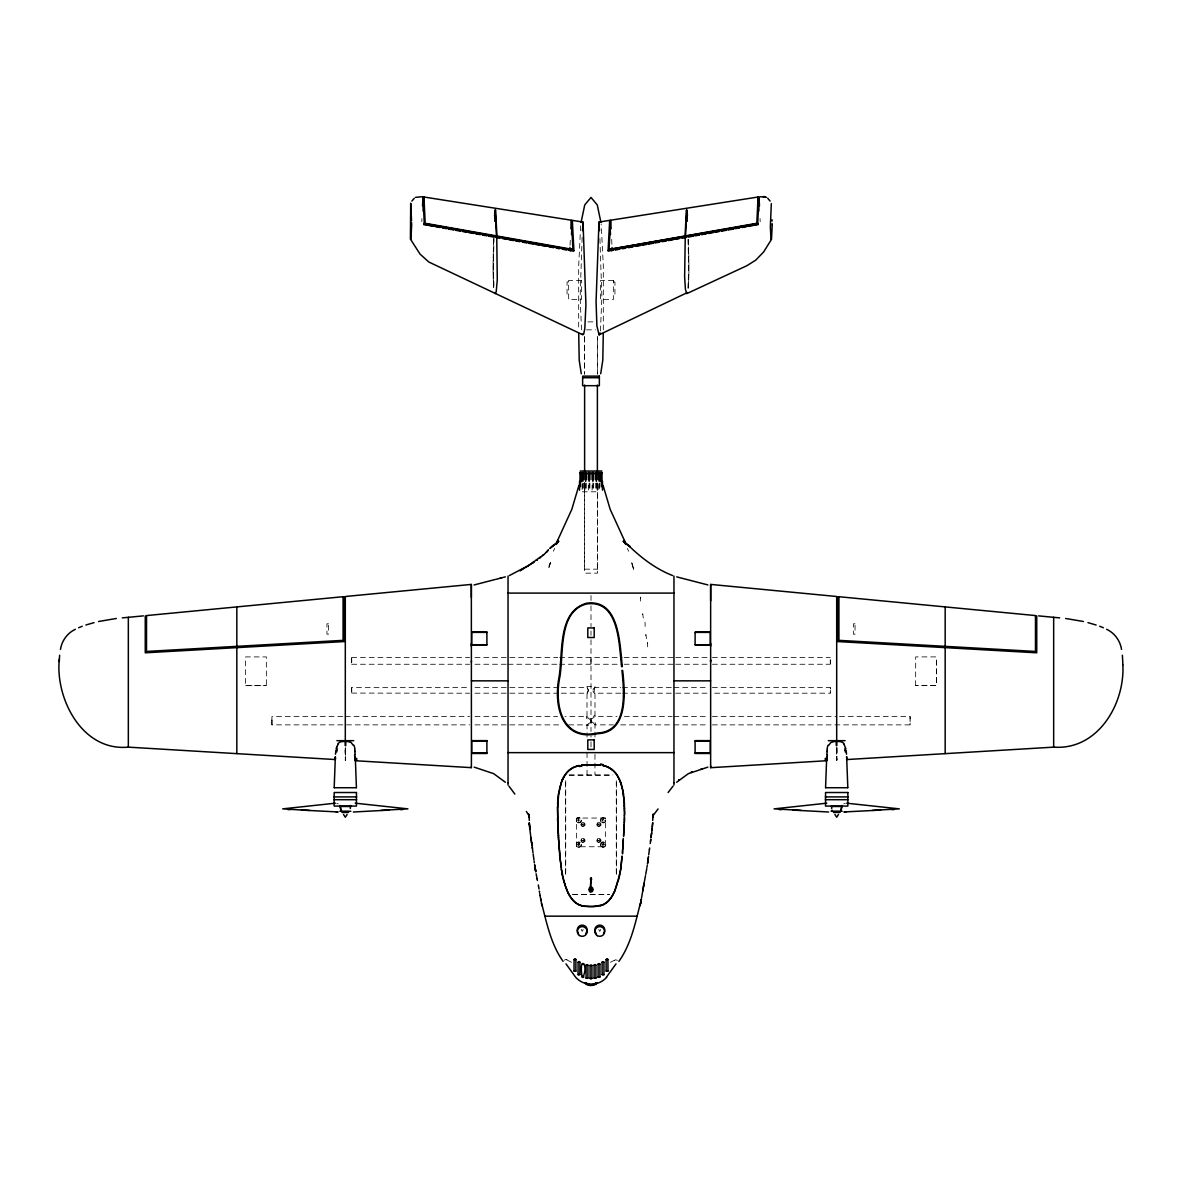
<?xml version="1.0" encoding="UTF-8"?>
<svg xmlns="http://www.w3.org/2000/svg" width="1182" height="1182" viewBox="0 0 1182 1182"><rect width="100%" height="100%" fill="white"/><g stroke="black" fill="none" stroke-linecap="round" stroke-linejoin="round"><path stroke-width="0.75" stroke-dasharray="5 3.75" d="M271.89 720.725L271.919 716.587L343.474 716.573M271.949 720.725L271.919 724.862L469.623 724.876M591.015 663.398C590.97 665.732 590.956 656.069 591.015 658.404M591.03 721.36L591.03 720.414M594.974 737.021L594.989 724.862L613.355 724.876M597.486 374.118L597.501 336.294M688.929 268.816L688.914 265.728M712.391 687.629L830.311 687.629L830.325 690.214M830.325 662.91C830.281 667.165 830.281 654.636 830.325 658.891M910.11 721.02L910.081 716.587L838.526 716.573M712.377 724.876L910.081 724.876L910.051 721.02M351.704 691.573L351.689 687.643L469.609 687.629M351.704 658.699C351.66 654.991 351.675 666.397 351.704 663.265M591.03 719.173L591.03 721.98M830.325 690.022L830.311 693.184L712.391 693.199M836.472 747.512L836.693 760.425L837.004 758.002M837.033 747.512L837.004 756.583M688.929 269.2L688.884 273.958M493.086 264.931L493.071 268.816M595.728 483.172L595.728 490.19L597.087 490.19L597.146 481.414M603.322 329.852L603.322 266.039L601.195 224.181M830.325 692.091L830.311 693.095M910.11 722.97L910.081 724.832M345.159 748.575L345.307 760.425L345.72 748.575M351.704 692.386L351.704 689.623M493.086 264.532L493.16 258.858M617.403 960.331L615.453 959.784M688.87 274.313L688.811 277.046M351.689 693.095L469.609 693.199M493.175 258.045L493.293 252.623M493.308 251.781L493.441 247.186M688.811 277.371L688.648 281.715M493.5 245.516L493.633 241.808M421.826 221.758L421.93 218.596M579.874 820.234L579.712 820.796M579.874 844.569L579.402 843.697L579.668 845.189M604.209 820.234L604.032 820.796M604.209 844.569L603.721 843.697L604.076 845.071M493.515 238.675L493.603 288.231M493.662 240.98L493.692 240.168M494.046 237.183L493.308 267.738L494.061 288.172M570.034 245.383L570.315 239.355M688.633 282.01L688.412 285.483M582.135 237.419L580.126 296.933L581.559 330.99M271.919 724.862L271.934 716.676M688.397 285.734L688.249 287.344M580.658 225.836L578.678 266.039L578.678 329.852M687.939 288.172L688.692 267.738L687.954 237.183M688.397 288.231L688.485 238.675M588.148 690.731L587.159 692.977M578.471 819.274C580.672 818.077 576.402 821.224 578.84 821.268M579.564 843.83L577.865 844.199L578.84 845.603M602.79 819.274C605.14 818.107 600.574 821.135 603.234 821.268M603.899 843.83L602.199 844.199L603.234 845.603M577.88 819.835L578.057 820.929M577.88 844.17L578.057 845.263M602.199 819.835L602.392 820.929M602.199 844.17L602.392 845.263M600.441 330.99L601.874 296.933L599.865 237.419M583.509 839.9L582.445 840.742L583.642 840.092M599.451 839.9L598.402 840.742L599.599 840.092M582.401 824.164C584.75 822.849 582.416 827.016 582.549 823.943M598.343 824.164C600.722 822.864 598.343 827.001 598.491 823.943M554.713 548.418L553.339 551.211M594.191 689.003L594.856 687.821A2.807 0.975 -77.1 0 0 594.62 687.422M581.618 838.969L581.175 841.141M915.651 685.634L915.681 656.897L936.41 656.911L936.41 685.604L915.651 685.634L936.41 685.604L936.395 656.941M581.204 929.377L582.224 931.386L583.243 929.377M598.757 929.377L599.776 931.386L600.796 929.377M577.909 822.657C580.761 823.795 583.007 819.333 579.83 817.841M582.312 826.292L584.868 825.184L583.79 822.583M577.909 846.992C580.761 848.129 583.007 843.667 579.83 842.175M582.312 842.249L584.868 841.141L583.79 838.54M598.269 826.292L600.825 825.184L599.747 822.583M602.17 822.628C605.347 823.81 607.208 819.289 604.15 817.841M598.269 842.249L600.825 841.141L599.747 838.54M602.17 846.962C605.347 848.129 607.208 843.623 604.15 842.175M577.008 818.402L576.447 821.224M581.618 823.012L581.175 825.184M577.008 842.736L576.447 845.558M601.328 818.402L600.766 821.224M597.56 823.012L597.132 825.184M597.56 838.969L597.132 841.141M601.328 842.736L600.766 845.558M594.132 717.223L592.005 718.656A2.054 1.67 -4.7 0 1 591.399 718.715M587.868 724.226L589.995 722.793A2.054 1.67 -4.7 0 1 590.601 722.734M588.045 724.078L587.099 724.832M610.444 962.325L614.537 960.183M577.85 817.841L580.303 818.107M582.253 822.583L584.159 822.79M602.244 817.811L604.637 818.107M598.21 822.583L600.116 822.79M582.253 838.54L584.159 838.732M577.85 842.175L580.303 842.441M598.21 838.54L600.116 838.732M602.244 842.145L604.637 842.441M843.697 803.863L845.322 803.391M578.471 843.593L579.431 843.712M602.79 843.593L603.751 843.712M568.66 281.996L567.065 281.996L567.065 294.761L568.66 294.761M613.34 281.996L614.936 281.996L614.936 294.761L613.34 294.761M587.882 321.873L594.118 321.873M586.494 329.852L595.506 329.852M582.312 491.786L599.688 491.786M584.632 569.163L597.368 569.163M351.689 657.547L469.594 657.547M475.016 657.547L506.206 657.547M509.885 657.547L557.815 657.547M559.662 657.547L622.338 657.547M624.185 657.547L673.962 657.547M675.794 657.547L706.984 657.547M712.406 657.547L830.311 657.547M351.689 664.254L469.594 664.254M475.016 664.254L506.206 664.254M508.038 664.254L557.815 664.254M559.662 664.254L622.338 664.254M624.185 664.254L673.962 664.254M675.794 664.254L706.984 664.254M712.406 664.254L830.311 664.254M245.605 685.649L266.349 685.634L245.605 685.649L245.59 656.911L266.349 656.926L266.349 685.634M475.016 687.629L508.038 687.629M509.87 687.629L559.47 687.629M561.302 687.629L587.011 687.629L587.011 686.432L594.974 686.432L594.989 687.629L620.698 687.629M622.53 687.629L672.13 687.629M673.962 687.629L706.984 687.629M475.016 693.199L506.206 693.199M509.87 693.199L559.47 693.199M561.302 693.199L587.011 693.199L587.011 716.587L564.981 716.573M620.698 693.199L594.989 693.199L594.989 716.587L617.019 716.573M622.53 693.199L672.13 693.199M675.794 693.199L706.984 693.199M345.307 716.573L469.623 716.573M475.016 716.573L508.038 716.573M509.87 716.573L557.638 716.573M624.362 716.573L672.13 716.573M673.962 716.573L706.984 716.573M712.377 716.573L836.693 716.573M475.016 724.876L508.038 724.876M509.87 724.876L561.302 724.876M568.645 724.876L587.026 724.876L587.026 737.021M620.698 724.876L672.13 724.876M673.962 724.876L706.984 724.876M569.118 774.964L612.882 774.964M569.325 775.215L612.675 775.215M572.709 894.39L609.291 894.39M572.59 894.626L609.41 894.626M336.678 803.391L338.303 803.863M566.695 959.843L565.026 959.503L564.612 960.405M567.463 960.183L571.556 962.325M589.818 718.582L589.907 718.612A2.068 1.847 -0.9 0 0 590.542 718.892M601.224 821.963L600.648 820.855M601.224 846.282L600.648 845.189M576.89 821.963L576.314 820.855M576.89 846.282L576.314 845.189M597.486 825.745L597.043 824.903M597.486 841.702L597.043 840.86M581.529 825.745L581.086 824.903M581.529 841.702L581.086 840.86M594.93 724.773L592.507 721.995M589.493 719.454L587.07 716.676M628.661 551.211L627.287 548.418M588.148 690.125L587.173 687.85A2.822 1.034 78.4 0 1 587.365 687.436M493.751 287.344L493.603 285.734M493.588 285.483L493.367 282.01M910.081 716.587L910.11 718.996M611.685 239.355L611.966 245.383M493.352 281.715L493.19 277.046M760.07 218.596L760.174 221.758M688.308 240.168L688.485 245.102M830.311 687.643L830.325 688.737M351.689 687.643L351.704 688.589M645.032 622.19L645.165 626.401M688.545 246.757L688.692 251.781M688.707 252.623L688.825 258.045M493.175 276.706L493.086 271.801M688.84 258.858L688.884 261.325M688.884 262.138L688.914 265.329M493.086 271.446L493.071 269.2M836.841 748.575L836.959 760.129L836.28 748.575M351.675 662.91L351.704 659.29M830.325 660.191L830.296 661.373M584.499 336.294L584.514 374.118M345.528 747.512L345.587 760.115L344.967 747.512M616.531 782.292L616.531 874.37M616.28 780.696L616.28 873.882M599.791 483.172L599.791 490.19L598.786 490.19L598.786 483.172M599.185 483.172L599.185 490.19M597.383 337.225L597.383 374.029M597.383 569.163L597.383 482.64L597.501 573.152L584.514 573.152L584.529 482.67L584.617 569.163M597.146 482.877L597.146 490.19M596.349 483.172L596.349 490.19M594.96 754.352L594.96 774.964M593.659 483.172L593.659 490.19L592.108 490.19L592.108 483.172M592.862 483.172L592.862 490.19M591 595.492L591 601.475M591 605.864L591 626.593M591 630.981L591 635.369M591 639.758L591 731.495M591 735.884L591 737.08M591 741.868L591 747.452M589.892 483.172L589.892 490.19L588.341 490.19L588.341 483.172M589.138 483.172L589.138 490.19M587.04 752.639L587.04 774.964M586.272 483.172L586.272 490.19L584.913 490.19L584.854 482.877M585.651 483.172L585.651 490.19M584.617 337.225L584.617 374.029M584.499 483.142L584.499 491.786M583.214 483.172L583.214 490.19L582.135 490.19L582.209 483.172M582.815 483.172L582.815 490.19M565.72 780.696L565.72 873.882M565.469 782.292L565.469 874.37M591.458 722.557A2.068 1.847 -0.9 0 1 592.019 722.763M594.974 722.601A4.595 2.704 15.8 0 1 595.24 724.98M593.246 716.469A4.95 1.906 -58 0 1 595.3 716.144M587.026 718.848A4.595 2.704 15.8 0 1 586.76 716.469M588.754 724.994A4.95 1.906 -58 0 1 586.7 725.305M593.039 690.864A2.482 1.743 90 0 0 594.856 692.992A2.822 1.034 78.4 0 1 594.635 693.391M593.098 689.815A2.482 1.743 90 0 1 593.999 688.308M594.295 691.825A2.305 0.99 -81.1 0 1 594.487 689.402M587.868 688.766A2.29 1.596 -90 0 1 587.897 692.002M587.38 693.406A2.807 0.975 -77.1 0 1 587.129 693.051M614.359 960.449A8.983 2.305 -36.7 0 1 615.098 960.109M566.473 959.548A8.983 2.586 38.4 0 1 567.257 959.873M550.443 562.78L548.359 569.163L550.443 562.78M550.251 562.78L549.083 565.971L550.251 562.78M581.426 280.4L568.66 280.4L568.66 299.548L581.426 299.548L581.426 280.4M613.34 280.4L600.574 280.4L600.574 299.548L613.34 299.548L613.34 280.4M328.552 623.8L326.956 623.8L326.956 634.173L328.552 634.173L328.552 623.8M855.044 623.8L853.448 623.8L853.448 634.173L855.044 634.173L855.044 623.8M605.361 818.047L576.639 818.047L576.639 846.755L605.361 846.755L605.361 818.047M632.917 565.971L631.749 562.78L632.917 565.971M633.641 569.163L631.557 562.78L633.641 569.163M646.569 638.576L645.8 634.586L646.569 638.576M643.303 617.979L642.683 613.813L643.303 617.979M647.706 646.85L647.367 642.55L647.706 646.85M640.57 601.077L640.408 597.087L640.57 601.077M582.032 842.101A1.995 1.995 0 0 0 585.016 840.387A1.995 1.995 0 0 0 582.032 838.659A1.995 1.995 0 0 0 582.032 842.101M582.032 826.159A1.995 1.995 0 0 0 585.016 824.43A1.995 1.995 0 0 0 582.032 822.702A1.995 1.995 0 0 0 582.032 826.159M597.974 842.101A1.995 1.995 0 0 0 600.973 840.387A1.995 1.995 0 0 0 597.974 838.659A1.995 1.995 0 0 0 597.974 842.101M597.974 826.159A1.995 1.995 0 0 0 600.973 824.43A1.995 1.995 0 0 0 597.974 822.702A1.995 1.995 0 0 0 597.974 826.159M577.54 846.814A2.586 2.586 0 0 0 581.426 844.569A2.586 2.586 0 0 0 577.54 842.323A2.586 2.586 0 0 0 577.54 846.814M577.54 822.48A2.586 2.586 0 0 0 581.426 820.234A2.586 2.586 0 0 0 577.54 817.988A2.586 2.586 0 0 0 577.54 822.48M601.874 846.814A2.586 2.586 0 0 0 605.76 844.569A2.586 2.586 0 0 0 601.874 842.323A2.586 2.586 0 0 0 601.874 846.814M601.874 822.48A2.586 2.586 0 0 0 605.76 820.234A2.586 2.586 0 0 0 601.874 817.988A2.586 2.586 0 0 0 601.874 822.48"/><path stroke-width="1.5" d="M471.308 646.037L471.308 643.496M471.337 597.457L471.352 584.455L471.411 764.724M471.485 660.945L471.352 662.097M582.061 976.908C578.589 954.628 588.784 964.143 583.302 976.406C581.16 975.682 582.534 978.74 583.893 976.953M586.08 978.061L586.08 965.103L586.996 964.556L587.912 965.088L587.912 978.149L586.08 978.149L587.897 978.016M710.515 660.605L710.648 661.905M846.681 758.755L846.652 759.509M574.038 970.998L574.068 959.415L575.043 958.838L575.9 959.415L575.87 971.072L574.038 971.072L575.856 971.116M578.042 974.544L578.072 962.148L578.988 961.587L579.904 962.133L579.874 974.633L578.042 974.633L579.86 974.5M710.633 660.649L710.648 659.837M345.174 745.62L345.188 742.37M345.735 745.62L345.75 742.37M603.293 333.28L602.79 360.244L600.707 373.778M624.598 813.083L624.111 802.386M826.706 760.735L710.648 767.694L710.648 584.455L710.663 600.87M710.678 765.936L710.663 767.65M624.362 813.792L624.584 814.723M624.584 814.457L624.347 808.621M471.396 765.168L471.337 767.65L355.294 760.735M335.333 758.105L335.348 759.435M624.332 815.196L624.569 816.097M624.332 815.55L624.362 822.702M471.382 766.704L471.352 767.65M826.691 758.888L826.691 760.484L826.957 758.608M335.333 758.002L335.363 756.716L334.181 787.729M826.735 756.628L825.568 787.729M624.524 817.722L624.406 821.8M557.446 807.203L558.037 826.129M557.697 807.114L558.79 792.073M840.801 810.955L841.865 805.71M59.248 661.477L59.632 655.242M590.202 889.012C592.537 860.289 589.168 895.853 591.798 889.071M591.798 879.083L590.202 879.083M685.25 237.05L684.629 276.706L685.397 289.176L686.727 293.638L746.743 265.773L755.726 260.158L763.631 251.973L771.491 239.34L772.201 225.171M624.126 822.731L623.889 827.917M685.013 237.168L686.373 210.204M685.486 237.183L686.831 210.233M570.876 228.835L571.408 220.325L572.945 249.446L569.842 249.446L569.931 247.466M572.339 220.694L573.92 250.732L570.714 250.732L570.788 248.826M612.926 250.436L608.08 250.732L609.676 220.458L610.503 234.553M758.209 223.487L609.055 249.446L610.592 220.325L611.124 228.835M623.993 825.553L624.037 824.681M423.171 211.09L423.924 197.158M624.199 826.425L623.815 829.409M624.126 827.917L623.653 832.409M59.366 658.935C54.963 697.129 81.277 751.56 128.336 747.142L335.333 759.553M623.49 835.201L623.668 836.295M624.052 829.409L623.874 832.808M422.521 205.727L423.008 197.025M571.497 234.553L572.324 220.532M606.13 971.013L606.1 959.429L607.09 958.838L607.932 959.415L607.962 971.028L606.13 971.072L607.962 971.072M652.405 825.405L652.73 822.613L652.42 825.79M494.593 216.025L494.918 210.204M494.77 221.374L495.391 210.233M602.111 962.296L603.928 962.133L603.958 974.633L602.126 974.544L602.096 962.148L603.928 962.222M651.917 830.222L652.168 828.346M826.853 754.796L827.104 751.708M335.481 754.219L335.865 750.26M582.504 230.653L583.036 222.157L585.917 304.557L584.809 328.714L583.642 334.255L582.298 333.989M590.084 965.443L591.916 965.369L591.916 978.43L591 978.962L590.084 978.356L590.084 965.384L591.916 965.443M594.088 978.061L594.088 965.103L594.93 964.556L595.92 965.088L595.92 978.149L594.088 978.149L595.92 978.016M598.107 976.908L598.092 964.054L599.008 963.507L599.924 964.039L599.939 976.953L598.107 976.997L599.939 976.953M623.313 838.393L623.047 842.869M623.638 832.808L623.83 833.606M557.653 802.283L557.727 818.151M623.224 839.885L623.136 841.377M623.594 833.606L623.786 834.403M771.314 203.585L770.339 227.077L771.078 239.355M623.535 834.403L623.771 835.63M623.387 841.377L622.958 844.362M758.046 197.158L756.805 223.28L609.055 249.446M758.962 197.025L757.692 224.24L608.08 250.732M557.668 802.09L557.919 798.899M623.239 843.623L622.87 845.721M623.15 845.056L622.825 846.401M623.106 845.751L622.929 848.336M623.062 846.43L622.988 847.524M622.692 848.307L622.87 849.134M350.64 805.503L350.3 808.532M622.633 849.119L622.53 853.419M842.027 805.503L841.037 810.941M622.574 849.947L622.5 853.862M652.686 820.441L653.114 814.457L652.774 817.442L653.203 814.457L652.848 815.949L658.064 808.931M652.036 828.907L652.036 829.661L652.05 828.789M335.466 758.268L335.378 759.199M557.919 798.796L558.495 793.92M622.057 856.019L620.905 867.824M621.998 856.714L620.831 868.297M652.036 829.69L652.021 829.129M651.297 835.674L651.001 837.713L651.312 835.718M651.031 837.506L651.252 836.295M651.681 832.704L651.932 830.636M826.972 758.445L827.164 756.894M827.282 755.933L827.415 754.722M827.104 757.352L827.134 757.115A21.882 0.754 -83.7 0 1 827.208 757.81M827.119 751.545L827.341 750.053M647.47 864.101L647.943 860.629M648.534 856.329L648.091 859.506M647.751 861.959L648.371 857.6M648.253 858.383L648.046 859.861M648.726 854.63L649.435 849.548M649.42 849.666L649.642 847.967M647.987 860.378L647.618 863.096M650.514 841.732L650.248 843.52M581.056 222.511L584.735 204.929L591 197.438L597.265 204.929L600.944 222.511M558.761 793.772L558.968 792.516M646.953 867.233L647.248 865.534M575.885 959.548L574.068 959.533M607.932 959.533L606.115 959.548M558.983 792.398L561.657 781.287A38.43 37.144 80.4 0 1 562.263 779.736M579.889 962.266L578.072 962.222M602.14 974.677L603.958 974.677M583.908 964.128L582.076 964.113M599.924 964.113L598.092 964.128M559.042 792.058L560.002 786.399M587.912 965.206L586.08 965.162M590.084 978.356L591.916 978.356M595.905 965.206L594.088 965.162M641.53 898.01L642.683 891.376M643.052 889.233L642.742 891.021L643.643 885.746M643.156 888.539L644.19 882.644L643.584 885.983M645.741 874.34L646.79 868.46M640.245 904.924L640.585 903.122L640.083 905.737L640.216 904.998M640.452 903.802L641.383 898.985L641.117 900.241M644.382 881.565L645.49 875.699M640.984 901.053L641.191 899.842M619.885 873.808L620.772 868.681L619.811 874.119M640.614 903.048L640.895 901.438M350.507 805.592L350.33 806.449M619.545 874.281L619.353 876.409M619.501 874.532L619.279 876.704M578.929 485.403L571.822 509.339L555.762 544.429L558.628 541.238L549.837 548.418L554.58 544.429L551.521 546.823M336.161 748.679L336.22 748.383A21.557 18.72 -40.8 0 1 336.589 747.674L336.604 746.965M640.023 904.688C635.044 924.147 630.774 944.699 618.895 961.38M619.043 876.675L614.448 891.937M619.265 876.808L618.452 880.265M60.459 649.435C61.804 640.762 67.374 633.02 75.367 629.297M600.057 332.896L599.865 333.546M618.097 880.664L616.428 886.249M560.238 786.488L561.317 782.942M687.422 292.545L599.097 334.831L599.747 333.885M616.383 886.411L614.197 892.469M561.361 782.824L561.672 781.996A38.74 37.484 80.2 0 1 562.514 779.721L562.721 779.44M410.937 239.34L411.632 225.171M557.136 542.036L557.756 540.44M562.292 779.751L562.721 778.849A32.963 32.15 73.2 0 1 563.681 776.869L566.518 772.821A23.847 23.448 49 0 1 567.567 771.639L568.114 771.092A22.148 21.778 40.6 0 1 569.103 770.191L569.857 769.571A21.217 20.818 30.2 0 1 571.349 768.551L571.763 768.256A21.04 20.537 20.3 0 1 573.654 767.266L574.157 767A23.212 22.399 11.5 0 1 576.166 766.305A23.61 22.694 9.9 0 1 578.692 765.567L579.136 765.419M828.641 745.428L830.798 742.562L834.167 741.528A32.815 31.87 -0.5 0 1 836.516 741.424M614.182 891.937L613.355 894.153M613.886 892.558L613.148 894.02A35.992 35.755 -68.8 0 1 611.877 896.237L611.655 896.577A29.506 29.328 -69.4 0 1 610.577 898.157L609.07 900.004A22.015 21.926 -73.2 0 1 608.316 900.817L607.696 901.393A19.267 19.193 -74.9 0 1 606.676 902.28L606.13 902.708A17.346 17.302 -80.7 0 1 604.992 903.491L604.519 903.772A16.932 16.903 64.3 0 1 603.381 904.378L602.17 904.91A16.297 16.267 60.4 0 1 600.604 905.442L600.441 905.486M563.917 777.091L564.361 776.338M615.999 963.891L606.44 977.145M347.109 814.457L345.307 817.25L343.519 814.457M838.481 814.457L836.693 817.25L834.891 814.457M668.111 792.516L673.046 786.133M610.828 898.217L612.04 896.444A36.051 35.815 -69.5 0 0 613.281 894.301M610.725 898.364L609.321 900.093A22.074 21.985 -74.3 0 1 608.287 901.186L607.888 901.571A19.311 19.237 -76.4 0 1 606.662 902.62L606.351 902.856A17.434 17.375 -82.8 0 1 604.992 903.787L604.549 904.053A17.095 17.05 63.6 0 1 603.47 904.614M411.868 201.103L414.261 198.28M543.72 554.801L546.084 552.408M676.621 782.262L688.352 773.649L707.826 767.148M569.517 770.176L570.005 769.792A21.054 20.67 31.2 0 1 571.453 768.788L571.896 768.477A20.862 20.39 20.7 0 1 573.728 767.517L574.807 767A23.404 22.606 11.4 0 1 576.255 766.512M542.508 555.599L527.852 565.971L532.993 562.78M527.704 565.971L509.412 575.545M527.999 565.971L519.903 570.758L522.636 569.163M474.041 584.972L495.184 579.49M603.308 904.688L601.993 905.249A16.474 16.445 57.7 0 1 600.678 905.678L600.412 905.752M415.503 197.364L421.885 196.729M78.633 627.731L82.267 626.268M85.887 625.012L94.043 622.633M505.349 576.86L495.997 579.313M98.564 621.51L116.368 618.467M579.165 765.655L578.855 765.729A23.404 22.517 10 0 0 576.343 766.483M599.067 334.846L596.895 325.966L596.068 301.573L598.964 222.127L599.496 230.653M753.377 225.466L748.383 226.353M754.855 225.201L758.297 224.595M615.541 249.963L619.516 249.269M622.5 248.737L625.485 248.205M628.469 247.673L632.946 246.875M635.931 246.344L640.422 245.546M642.387 245.191L646.347 244.497M648.312 244.142L653.262 243.27M655.227 242.916L659.231 242.207M662.23 241.675L666.249 240.951M668.258 240.596L673.267 239.71M675.247 239.355L679.236 238.646M682.221 238.114L686.195 237.405M688.692 236.961L693.228 236.164M695.238 235.809L699.197 235.1M701.65 234.657L706.23 233.844M708.343 233.475L713.263 232.603M715.376 232.219L719.262 231.539M721.729 231.096L726.295 230.283M728.393 229.914L733.623 228.983M735.367 228.673L739.43 227.949M741.927 227.505L746.403 226.708M597.915 906.018L598.772 905.87A24.6 24.054 3 0 0 600.264 905.56M598.978 222.053L609.69 220.369M610.606 220.221L758.061 197.01M581.633 765.242L600.367 765.242M581.559 765.005L600.441 765.005M760.115 196.729L766.497 197.364M146.524 615.571L343.075 596.718M128.336 617.329L143.362 615.881M345.676 596.467L471.352 584.41M122.307 617.876L128.247 617.329M380.973 810.379L407.923 808.872L355.235 803.184M872.36 810.379L899.31 808.872L846.622 803.184M596.053 906.461L585.947 906.461A21.01 20.892 -15.8 0 1 583.908 906.225L583.332 906.136A23.847 23.743 -23 0 1 581.618 905.663L581.455 905.707A16.474 16.445 -69.1 0 1 580.007 905.249L578.692 904.688M846.667 759.553L1053.664 747.142C1097.546 750.437 1124.895 704.324 1122.87 664.978M338.215 811.96L301.395 810.084L309.64 810.379M400.58 809.655L402.84 809.552M891.967 809.655L894.227 809.552M389.218 810.084L353.359 812.004M876.63 810.231L880.605 810.084L843.785 811.96M593.911 906.313L596.053 906.225A21.01 20.744 9.8 0 0 598.077 906.092M593.719 906.564L588.281 906.564M828.641 812.004L792.782 810.084M582.829 377.723L599.171 377.723M580.185 471.042L601.815 471.042M579.623 472.637L581.101 472.637L581.101 481.414L580.953 472.637M601.047 472.637L601.047 481.414L600.899 472.637L602.377 472.637M583.361 473.435L598.639 473.435M508.038 593.098L673.962 593.098M471.751 632.385L486.895 632.385M695.105 632.385L710.249 632.385M471.751 644.737L486.895 644.737M695.105 644.737L710.249 644.737M471.411 680.847L508.038 680.847M673.962 680.847L710.589 680.847M336.9 740.671L353.714 740.671M828.287 740.671L845.1 740.671M471.751 741.07L486.895 741.07M695.105 741.07L710.249 741.07M508.038 752.639L673.962 752.639M471.751 753.023L486.895 753.023M695.105 753.023L710.249 753.023M334.314 787.729L356.314 787.729M825.686 787.729L847.686 787.729M333.974 796.904L356.654 796.904M825.346 796.904L848.026 796.904M333.974 799.697L356.654 799.697M825.346 799.697L848.026 799.697M339.736 806.479L350.877 806.479M831.123 806.479L842.264 806.479M339.855 811.266L350.877 811.266M831.123 811.266L842.145 811.266M341.761 811.665L348.867 811.665M833.133 811.665L840.239 811.665M342.145 812.462L348.468 812.462M833.532 812.462L839.855 812.462M538.327 884.949L538.564 886.722M538.711 887.194L539.022 889.012M539.672 893.282L540.1 895.35M541.046 901.039L541.489 903.033M545.197 916.168L636.803 916.168M588.089 906.313L585.947 906.225A20.582 20.493 -20.4 0 1 584.085 906.033L583.332 905.885M305.37 810.231L282.69 808.872L335.378 803.184M801.027 810.379L774.077 808.872L826.765 803.184M779.16 809.552L781.42 809.655M287.773 809.552L290.033 809.655M1053.753 617.329L1059.693 617.876M1035.476 615.571L838.924 596.718M1038.638 615.881L1053.664 617.329M710.648 584.41L836.324 596.467M1065.632 618.467L1083.436 621.51M423.939 197.01L571.394 220.221M763.469 196.507L765.005 196.744M572.31 220.369L583.022 222.053M572.945 249.446L425.195 223.28L423.954 197.158M573.92 250.732L424.308 224.24L423.038 197.025M423.791 223.487L569.842 249.446M427.145 225.201L423.703 224.595M428.623 225.466L433.617 226.353M435.597 226.708L440.073 227.505M442.57 227.949L446.633 228.673M448.377 228.983L453.607 229.914M455.705 230.283L460.271 231.096M462.738 231.539L466.624 232.219M468.737 232.603L473.657 233.475M475.77 233.844L480.35 234.657M482.803 235.1L486.762 235.809M488.772 236.164L493.308 236.961M495.805 237.405L499.779 238.114M502.764 238.646L506.753 239.355M508.733 239.71L513.742 240.596M515.751 240.951L519.77 241.675M522.769 242.207L526.773 242.916M528.738 243.27L533.688 244.142M535.653 244.497L539.613 245.191M541.578 245.546L546.069 246.344M549.054 246.875L553.531 247.673M556.515 248.205L559.5 248.737M562.484 249.269L566.459 249.963M569.074 250.436L570.714 250.732M602.864 765.419L603.322 765.508A23.61 22.827 -12 0 1 605.731 766.113M602.835 765.655L603.234 765.744A23.404 22.635 -12 0 1 605.686 766.379A23.404 22.724 -14.7 0 1 607.208 766.941L608.287 767.487M707.87 584.927L676.695 576.875M581.559 905.486L581.47 905.456A16.297 16.267 -71.7 0 1 580.007 904.984L578.707 904.422A16.932 16.888 -88.7 0 1 577.57 903.816L577.008 903.491A17.346 17.287 77.7 0 1 575.87 902.708L575.324 902.28A19.267 19.193 73.9 0 1 574.304 901.393M1087.957 622.633L1096.113 625.012M672.588 575.545C655.36 568.837 640.481 557.254 627.42 544.429L630.346 546.823L623.313 541.238L626.238 544.429L610.178 509.339L603.071 485.403M474.174 767.148L493.648 773.649L505.379 782.262M1099.733 626.268L1103.367 627.731M582.859 334.816L428.83 262.02L419.994 254.041L410.405 239.06L410.701 203.186L411.543 220.709M1106.633 629.297C1114.626 633.02 1120.196 640.762 1121.541 649.435M610.562 768.773L610.104 768.477A20.862 20.434 -24.9 0 0 608.302 767.458M612.143 769.571L612.897 770.176A22.148 21.778 -43.6 0 1 613.886 771.092L614.433 771.639A23.847 23.418 -55.5 0 1 615.482 772.821L617.831 776.131M612.483 770.176L612.054 769.837A21.054 20.7 -39.2 0 0 610.562 768.743M624.244 542.036L623.313 541.238L625.337 543.232M573.994 901.467L573.713 901.186A22.074 21.985 73.2 0 1 572.679 900.093L571.748 898.586M767.739 198.28L770.132 201.103M572.428 899.413L572.93 900.004A22.015 21.911 72.4 0 0 573.698 900.802L574.171 901.615A19.311 19.237 75 0 0 575.338 902.62L575.752 902.945A17.434 17.375 78.9 0 0 577.008 903.787L577.451 904.053A17.095 17.05 -87.2 0 0 578.53 904.614M508.954 786.133L514.879 794.112M572.147 899.472L571.482 898.217A29.506 29.314 68.8 0 1 570.345 896.562L570.182 896.311A35.992 35.755 68.8 0 1 568.897 894.094L568.114 892.558M615.704 773.516L615.423 773.161A23.743 23.33 -56.1 0 0 614.315 771.92L613.798 771.388A21.985 21.616 -43.9 0 0 612.527 770.221M615.881 773.309L616.768 774.964M526.374 811.517L529.196 815.949L528.797 814.457L529.329 817.442L528.945 814.457L529.314 820.441M571.172 898.217L570.019 896.517A36.051 35.815 69.5 0 1 568.719 894.301M563.105 961.38C551.226 944.699 546.956 924.147 541.977 904.688M616.738 774.978A28.457 27.821 -69.7 0 1 617.61 776.352L618.275 776.899M566.001 963.891L575.56 977.145A20.463 19.946 13.8 0 0 606.632 977.292M624.539 542.036L625.795 544.429M568.645 894.153L568.158 893.193M568.35 893.045L567.641 892.129M832.335 810.911L832.098 810.231M340.948 810.911L339.973 805.503M567.788 891.878L565.321 886.293M353.359 745.428L351.054 742.459L347.833 741.528A32.815 31.87 0.5 0 0 345.484 741.424M619.279 779.44L619.412 779.751A38.74 37.336 -82.1 0 1 620.269 782.026M567.552 891.937L566.503 889.499M566.68 889.278L565.617 886.411M624.244 540.44L624.864 542.036M620.328 781.996L620.639 782.824M621.481 784.597L620.343 781.287A38.43 37.07 -81.5 0 0 619.663 779.765L619.309 778.894A32.963 32.047 -76.4 0 0 618.23 776.914M620.757 783.178L622.353 787.833M565.572 886.249L564.582 883.944M565.292 885.407L563.666 880.723M494.578 292.545L495.406 293.609L496.204 291.673L497.282 279.927L496.75 237.05M564.774 883.767L563.563 880.324M621.318 784.937L623.106 791.452M581.293 373.778L579.21 360.244L578.707 333.28M563.784 880.162L562.277 874.591M563.548 880.265L562.735 876.808M540.588 898.231L540.987 900.418L540.691 898.704M622.175 788.158L623.195 791.97M845.839 748.679L845.78 748.383A21.557 18.72 40.8 0 0 845.411 747.674M562.721 876.704L562.337 874.887M831.685 806.523L831.537 805.769L831.7 808.532M562.144 873.971L562.543 874.71M562.425 874.104L561.258 868.829L562.351 873.764M340.12 805.592L341.199 810.955M536.155 873.853L537.116 878.906M537.086 878.773L537.411 880.457M539.391 891.154C539.642 892.706 539.199 891.065 539.524 891.937M540.085 895.749L540.455 897.803M622.899 791.704L623.475 793.683M534.589 864.618L535.18 868.076M534.87 866.258L535.047 867.411M535.372 869.346L535.801 871.858M534.678 865.106L535.091 867.603M535.328 869.036L535.564 870.44L534.899 866.48M623.032 792.516L623.564 794.378M535.357 869.169L535.224 868.46M535.742 871.533L535.549 870.336M354.659 750.053L354.881 751.545M561.42 868.297L559.633 855.295M846.135 750.26L846.519 754.219M561.347 867.81L559.559 854.512M623.269 794.023L623.786 798.293L623.357 794.673M531.102 839.205L530.851 837.417L531.605 842.722M531.206 839.9L532.048 845.839L531.59 842.471M534.131 861.22L534.382 862.904M532.447 848.558L532.21 846.859L533.008 852.769M533.171 854.098L533.968 860.008M530.009 830.414L530.821 837.092M354.585 754.722L354.718 755.933M354.807 756.672L355.028 758.445M354.895 751.708L355.147 754.707M355.161 759.716L355.25 760.484L355.294 758.578M529.595 826.366L529.905 829.498L529.654 826.794M529.506 825.317L529.24 822.672L529.566 825.849M529.699 827.297L529.772 828.094M529.891 829.336L529.344 823.662M624.052 798.559L624.332 802.09M624.081 798.899L624.155 799.697M559.795 854.438L558.392 837.344M559.854 855.074L558.85 845.056M622.323 666.633C619.723 643.924 619.663 598.683 586.612 603.219C556.5 611.655 563.474 655.094 558.658 679.207C553.752 707.457 562.632 741.395 597.575 733.712C628.558 732.441 625.071 692.475 622.648 670.386M621.614 666.692C618.91 644.412 619.265 599.481 586.656 603.943C557.018 611.375 564.405 656.365 559.382 679.266C554.609 707.058 562.987 740.686 597.56 733.003C628.07 731.688 624.199 692.12 621.939 670.445M1122.368 655.242L1122.752 661.506M623.948 800.199L624.096 802.312M758.076 197.305L758.829 211.09M559.086 845.041L558.288 835.6M759.021 197.527L759.479 205.727M687.082 210.204L687.407 216.025M686.609 210.233L687.23 221.374M624.347 802.283L624.495 805.282M495.627 210.204L496.987 237.168M495.169 210.233L496.514 237.183M558.628 837.344L558.111 832.409M558.539 835.6L557.786 826.129M558.362 832.409L557.49 818.491M612.069 247.466L612.158 249.446M611.212 248.826L611.286 250.732M624.259 805.681L624.584 808.429M772.068 219.808L772.112 221.064M1122.797 662.422L1122.856 664.712M847.819 787.729L846.637 756.628L846.667 758.002M411.587 222.511L411.632 224.816M356.432 787.729L355.265 756.628M772.171 223.575L772.186 224.816M836.812 742.37L836.826 745.62M836.25 742.37L836.265 745.62M710.692 643.496L710.692 646.037M1053.664 617.521L1053.664 747.039M1036.747 615.896L1036.747 652.804L837.654 641.56L837.654 596.851M1035.476 615.778L1035.476 651.445L838.924 640.348L838.924 596.969M945.172 607.134L945.172 646.347M945.172 647.633L945.172 753.555M836.693 596.585L836.693 741.424M673.962 576.048L673.962 782.72M673.962 782.942L673.962 785.055M602.48 481.414L602.48 490.19M601.815 472.637L601.815 483.172M601.431 472.637L601.431 486.688M599.791 479.656L599.791 472.637L598.786 472.637L598.786 479.656M599.185 472.637L599.185 481.414M597.383 385.081L597.383 471.603M597.087 479.656L597.087 472.637L595.728 472.637L595.728 479.656M596.349 472.637L596.349 481.414M593.659 479.656L593.659 472.637L592.108 472.637L592.108 479.656M592.862 472.637L592.862 481.414M589.892 479.656L589.892 472.637L588.341 472.637L588.341 479.656M589.138 472.637L589.138 481.414M586.272 479.656L586.272 472.637L584.913 472.637L584.913 479.656M585.651 472.637L585.651 481.414M584.617 385.081L584.617 471.603M583.214 479.656L583.214 472.637L582.135 472.637L582.209 479.656M582.815 472.637L582.815 481.414M580.569 472.637L580.569 486.688M580.185 472.637L580.185 483.172M579.52 481.414L579.52 490.19M508.038 576.048L508.038 782.72M508.038 782.942L508.038 785.055M345.307 596.585L345.307 741.424M344.346 596.851L344.346 641.56L145.253 652.804L145.253 615.896M343.075 596.969L343.075 640.348L146.524 651.445L146.524 615.778M236.828 607.134L236.828 646.347M236.828 647.633L236.828 753.555M128.336 617.521L128.336 747.039M336.752 751.915A20.478 1.448 -85.1 0 1 336.855 750.363M336.84 750.201A26.639 20.715 -53.1 0 1 337.151 748.694M336.87 747.024A12.204 11.081 -30.6 0 1 338.096 744.305M337.919 743.788A5.954 5.688 -8.1 0 1 342.041 741.572L343.238 741.469A35.637 34.588 0.4 0 1 345.307 741.439M845.145 750.363A20.478 1.448 85.1 0 1 845.248 751.915M844.849 748.694A26.639 20.715 53.1 0 1 845.16 750.201M843.904 744.305A12.204 11.081 30.6 0 1 845.13 747.024M844.081 743.788A5.954 5.688 8.1 0 0 839.959 741.572L838.762 741.469A35.637 34.588 -0.4 0 0 836.693 741.439M353.935 745.236A17.922 16.844 20.2 0 1 354.822 748.472M354.718 749.152A27.851 23.3 47.8 0 1 354.881 750.053M356.713 758.297A24.999 5.009 81 0 1 356.683 760.381M355.575 758.327A17.242 1.463 84.8 0 1 355.59 760.174M354.792 757.81A21.882 0.754 83.7 0 1 354.689 756.968M827.178 748.472A17.922 16.844 -20.2 0 1 828.065 745.236M827.119 750.053A27.851 23.3 -47.8 0 1 827.282 749.152M825.317 760.381A24.999 5.009 -81 0 1 825.287 758.297M826.41 760.174A17.242 1.463 -84.8 0 1 826.425 758.327M618.023 777.121A33.081 32.15 -77.2 0 1 619.132 779.278M600.5 764.444A36.583 34.263 -4.4 0 1 603.027 764.887M579.372 766.527A36.583 32.564 0.6 0 1 581.78 766.143M569.488 770.221A21.985 21.616 39.4 0 0 568.202 771.388L567.685 771.905A23.743 23.345 49.6 0 0 566.68 773.028L565.232 774.964A28.457 27.91 63.6 0 0 564.316 776.308M562.75 779.219A33.081 32.269 73.3 0 1 563.858 777.062M597.9 905.9A20.582 20.345 10.6 0 1 596.038 906.092M600.279 905.309A23.847 23.374 3.5 0 1 598.742 905.648M612.143 769.556A21.217 20.848 -39.6 0 0 610.68 768.507L610.281 768.285A21.04 20.596 -24.2 0 0 608.375 767.207L607.873 767.015A23.212 22.576 -16.4 0 0 605.893 766.143M600.574 764.207A37.1 34.633 -4.2 0 1 603.056 764.636M579.343 766.276A37.1 32.948 0.6 0 1 581.721 765.892M583.199 906.298A24.6 24.453 -19.6 0 1 581.633 905.944M578.486 933.189A4.95 4.876 0 0 1 578.899 926.393A4.95 4.876 0 0 1 585.799 926.629A4.95 4.876 0 0 1 585.725 933.44M596.275 933.44A4.95 4.876 0 0 1 596.201 926.629A4.95 4.876 0 0 1 603.101 926.393A4.95 4.876 0 0 1 603.514 933.189M595.654 982.833A4.95 2.733 -0.3 0 1 591.015 984.636A4.95 2.733 -0.3 0 1 586.375 982.863M595.846 982.848A4.95 2.733 -0.3 0 1 591.015 985.034A4.95 2.733 -0.3 0 1 586.183 982.892M597.132 982.936A6.383 3.531 -0.3 0 1 590.793 985.493A6.383 3.531 -0.3 0 1 584.78 982.73M653.055 814.457L652.819 817.442L653.055 814.457M652.375 826.277L652.198 827.43L652.361 826.203M651.577 833.088L651.326 835.172L651.651 833.088M650.765 839.442L650.499 841.259L650.765 839.442M557.328 542.036L556.205 544.429L557.372 542.036M557.52 542.036L555.924 544.429L557.623 542.036M557.682 542.036L556.692 543.232L558.687 541.238L556.53 543.232L557.771 542.036M548.315 550.014L546.261 552.408L548.33 550.014M543.469 554.801L542.582 555.599L543.528 554.801M679.34 779.751L678.616 780.386L679.355 779.751M540.588 557.195L539.524 557.993L540.588 557.195M537.352 559.588L536.244 560.386L537.352 559.588M533.85 561.982L532.713 562.78L533.939 561.982M692.046 772.023L691.056 772.407L692.061 772.023M701.901 768.994L700.896 769.275L701.931 768.994M501.035 578.087L500.282 578.279L501.035 578.087M844.746 812.004L845.691 812.019L844.746 812.004M337.254 812.004L336.382 812.004L337.313 812.004M599.348 376.127L582.652 376.127L582.623 385.687L599.348 385.687L599.377 376.127M594.191 627.938L587.809 627.938L587.809 637.512L594.191 637.512L594.191 627.938M486.895 632.104L471.751 632.104L471.751 645.017L486.895 645.017L486.895 632.104M710.249 632.104L695.105 632.104L695.105 645.017L710.249 645.017L710.249 632.104M594.191 739.873L587.809 739.873L587.809 749.447L594.191 749.447L594.191 739.873M486.895 740.626L471.751 740.626L471.751 753.481L486.895 753.481L486.895 740.626M710.249 740.626L695.105 740.626L695.105 753.481L710.249 753.481L710.249 740.626M356.447 792.516L334.166 792.516L334.137 806.08L356.447 806.08L356.476 792.516M847.834 792.516L825.553 792.516L825.524 806.08L847.834 806.08L847.863 792.516M541.755 904.348L541.504 903.403L541.977 905.811L541.755 904.348M626.076 544.429L624.377 542.036L626.076 544.429M529.196 815.949L528.635 814.457L529.152 815.949M529.329 817.442L528.945 814.457L529.226 817.442M589.966 891.701A1.832 1.773 0 0 0 592.832 890.356A1.832 1.773 0 0 0 590.202 888.628A1.832 1.773 0 0 0 589.966 891.701M590.084 890.415A1.832 1.773 0 0 0 592.832 888.879A1.832 1.773 0 0 0 590.084 887.327A1.832 1.773 0 0 0 590.084 890.415M579.446 935.509A4.95 4.876 0 0 0 587.159 931.815A4.95 4.876 0 0 0 580.067 927.087A4.95 4.876 0 0 0 579.446 935.509M597.309 935.686A4.95 4.876 0 0 0 604.726 931.475A4.95 4.876 0 0 0 597.309 927.249A4.95 4.876 0 0 0 597.309 935.686"/></g></svg>
